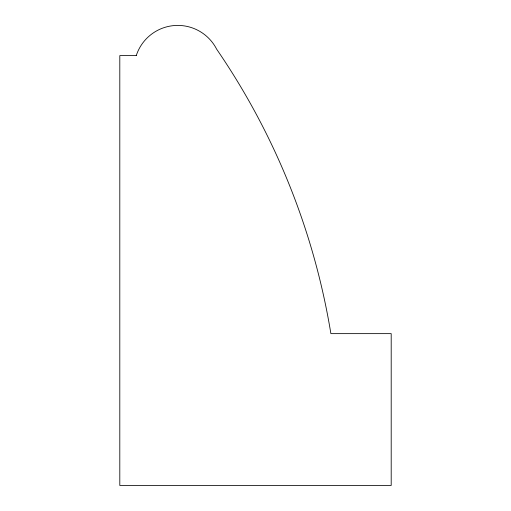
<?xml version="1.0" encoding="UTF-8"?>
<svg xmlns="http://www.w3.org/2000/svg" width="511" height="511" viewBox="0 0 511 511"><rect width="100%" height="100%" fill="white"/><g stroke="black" fill="none" stroke-linecap="round" stroke-linejoin="round"><path stroke-width="0.77" d="M136.252 55.61L119.804 55.61L119.804 485.45L391.196 485.45L391.196 333.638L330.885 333.638A704.471 704.471 0 0 0 216.664 49.209A43.659 43.659 0 0 0 136.252 55.61"/></g></svg>
